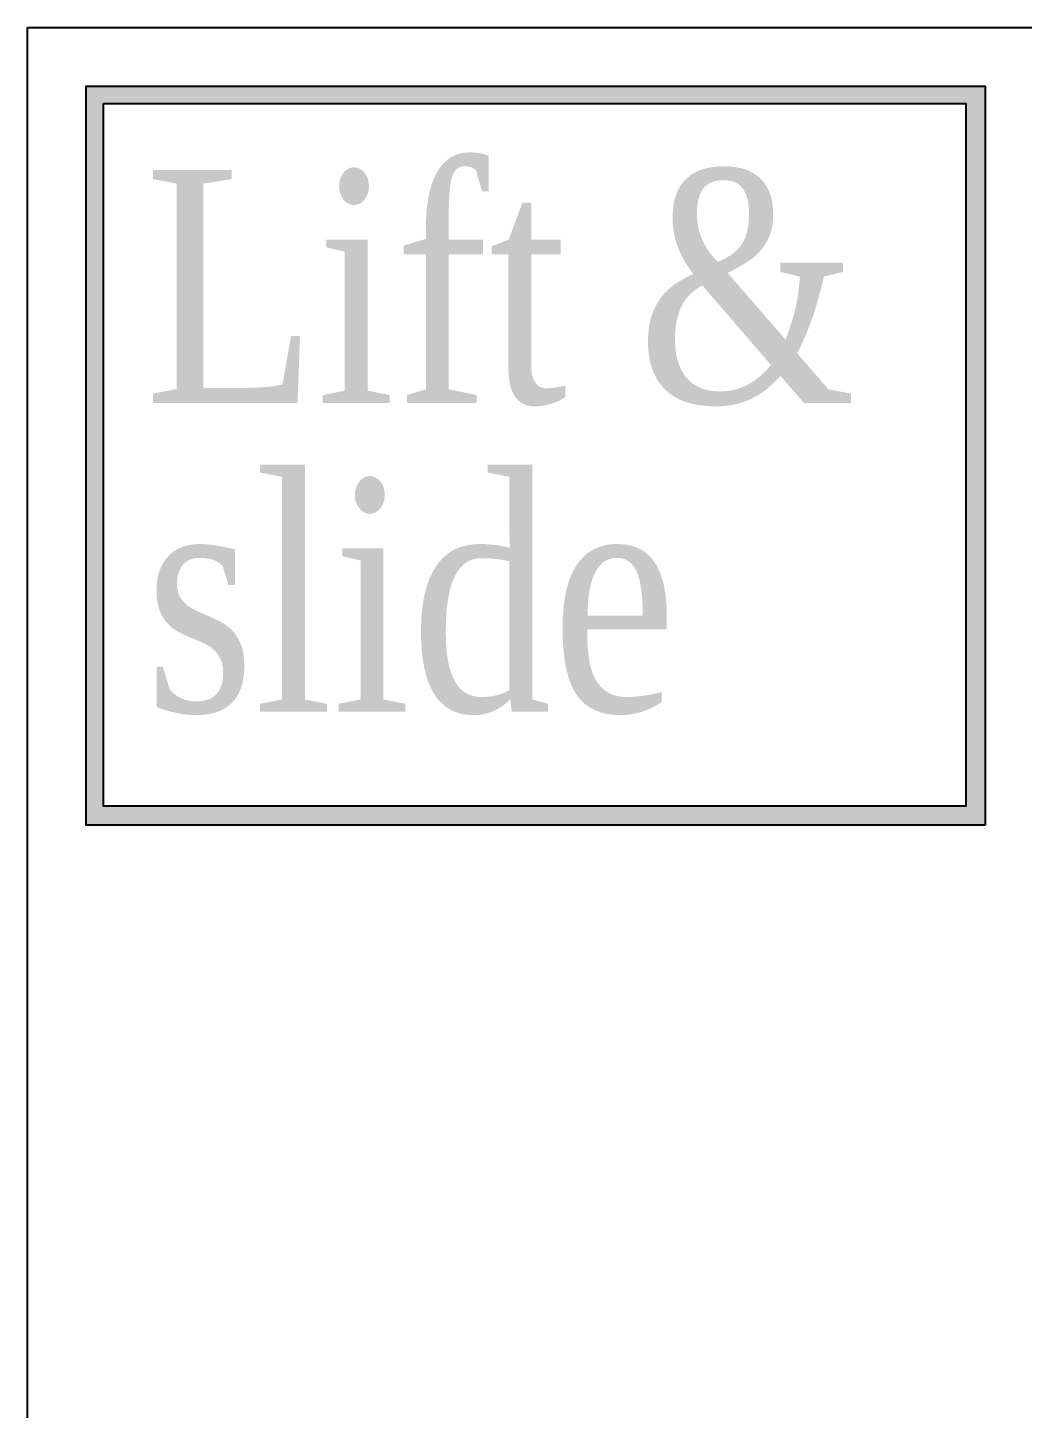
# Model space of a CAD drawing. Header units: inches. Extents: x 1985 to 11287, y 379 to 3234.
# Drawn here: x 7701.6 to 7872.4, y 1716.2 to 1953.3 of the extents above; entities that cross this region are included whole.
import ezdxf

# ---------------------------------------------------------------- set-up
doc = ezdxf.new("R2010")
doc.units = ezdxf.units.IN
doc.header["$MEASUREMENT"] = 0
doc.layers.add('detail 99', color=30, linetype='CONTINUOUS')
doc.layers.add('separation 99', color=3, linetype='CONTINUOUS')
doc.styles.add('Times', font='times.ttf', dxfattribs={"width": 0.8})

msp = doc.modelspace()

# ---------------------------------------------------------------- hatches: boundary and pattern name
at = {"layer": 'separation 99'}
h = msp.add_hatch(color=256, dxfattribs=at)
h.paths.add_polyline_path([(7866.063274, 1943.239155), (7711.611753, 1943.239155), (7711.611753, 1816.312928), (7866.063274, 1816.312928)])
h.paths.add_polyline_path([(7862.702997, 1940.253979), (7862.702997, 1819.57079), (7714.596929, 1819.57079), (7714.596929, 1940.253979)], flags=16)

# ---------------------------------------------------------------- linework, layer by layer
for points in [[(7701.579679, 1953.271229), (8788.245413, 1953.271229), (8788.245413, 1214.666641), (7701.579679, 1214.666641)], [(7866.063274, 1816.312928), (7711.611753, 1816.312928), (7711.611753, 1943.239155), (7866.063274, 1943.239155)], [(7714.596929, 1940.253979), (7862.702997, 1940.253979), (7862.702997, 1819.57079), (7714.596929, 1819.57079)]]:
    msp.add_lwpolyline(points, close=True, dxfattribs=at)

# ---------------------------------------------------------------- texts
at = {"layer": 'detail 99', "char_height": 40, "attachment_point": 1, "style": 'Times'}
for s, insert in [('Lift &', (7721.735383, 1928.837322)), ('slide', (7721.735383, 1875.820076))]:
    msp.add_mtext(s, dxfattribs=dict(at, insert=insert))

doc.saveas('drawing.dxf')
